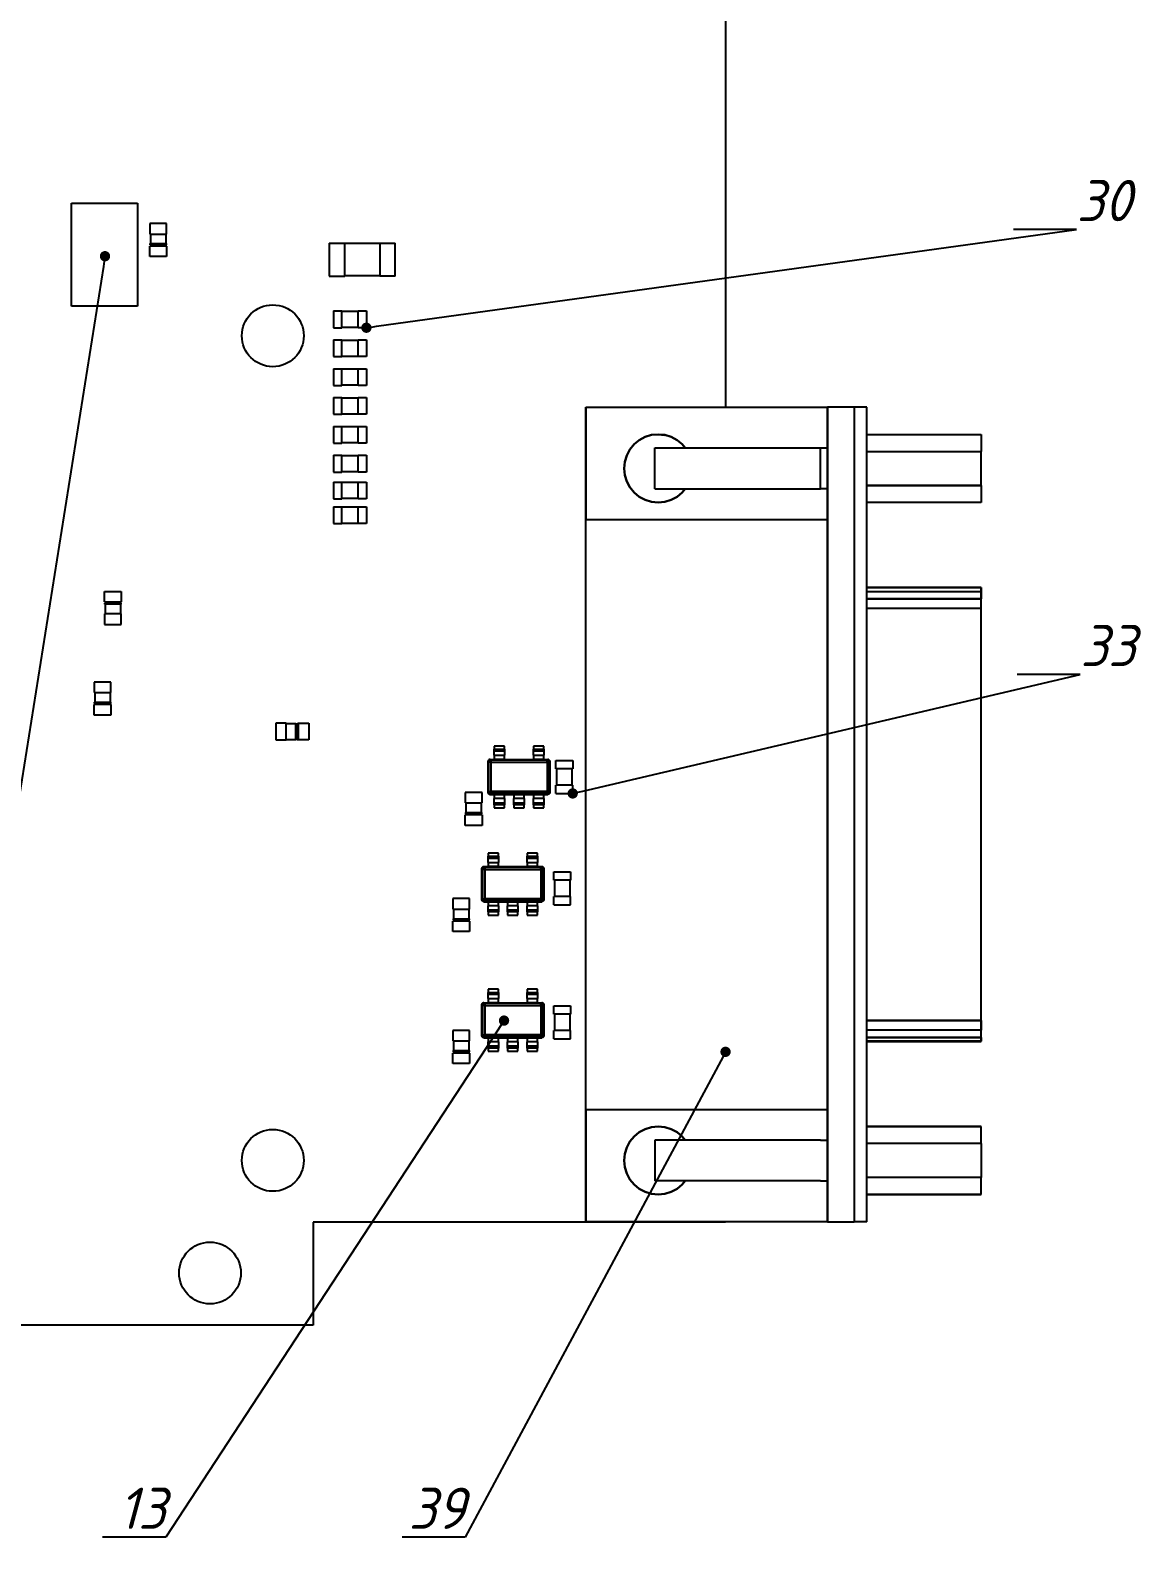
# Model space of a CAD drawing. Header units: millimetres. Extents: x 461 to 1302, y 117 to 711.
# Drawn here: x 707.5 to 815.4, y 428.7 to 575.4 of the extents above; entities that cross this region are included whole.
import ezdxf
from ezdxf import colors
from ezdxf.entities.mleader import LeaderData, LeaderLine
from ezdxf.math import Vec2, Vec3

# ---------------------------------------------------------------- set-up
doc = ezdxf.new("R2010")
doc.units = ezdxf.units.MM
doc.layers.get('0').update_dxf_attribs({"lineweight": 50})
doc.styles.add('GOST-2.304_Type-B_italic', font='')
doc.styles.get('GOST-2.304_Type-B_italic').set_extended_font_data('GOST Common', italic=True)

# ---------------------------------------------------------------- blocks, each defined once
blk = doc.blocks.new('_Dot')
at = {"color": 0, "linetype": 'ByBlock', "lineweight": -2}
blk.add_line((-0.5, 0), (-1, 0), dxfattribs=at)
at = {"color": 0, "linetype": 'ByBlock', "lineweight": 90, "const_width": 0.5}
blk.add_lwpolyline([(-0.25, 0, 1), (0.25, 0, 1)], format="xyb", close=True, dxfattribs=at)

msp = doc.modelspace()

# ---------------------------------------------------------------- linework, layer by layer
at = {"color": 7, "linetype": 'Continuous', "lineweight": 25}
for p, q in [((774.932, 577.949), (774.932, 538.793)), ((711.502, 548.589), (711.502, 558.589)), ((711.502, 558.589), (717.902, 558.589)), ((717.902, 558.589), (717.902, 548.589)), ((719.09, 556.605), (719.09, 555.589)), ((720.714, 556.605), (719.09, 556.605)), ((720.714, 555.589), (720.714, 556.605)), ((719.09, 555.589), (720.714, 555.589)), ((720.714, 554.421), (719.09, 554.421)), ((719.09, 553.405), (719.09, 554.421)), ((719.134, 554.537), (719.134, 554.655)), ((719.134, 554.655), (720.67, 554.655)), ((720.67, 554.537), (719.134, 554.537)), ((719.14, 555.589), (719.14, 554.655)), ((719.14, 554.537), (719.14, 554.421)), ((720.664, 554.655), (720.664, 555.589)), ((720.664, 554.421), (720.664, 554.537)), ((720.67, 554.655), (720.67, 554.537)), ((720.714, 554.421), (720.714, 553.405)), ((736.502, 554.709), (736.502, 551.509)), ((736.502, 554.709), (738.002, 554.709)), ((738.002, 551.509), (738.002, 554.709)), ((741.402, 554.659), (738.002, 554.659)), ((741.402, 554.709), (741.402, 551.509)), ((741.402, 554.709), (742.902, 554.709)), ((742.902, 551.509), (742.902, 554.709)), ((720.714, 553.405), (719.09, 553.405)), ((736.502, 551.509), (738.002, 551.509)), ((738.002, 551.559), (741.402, 551.559)), ((742.902, 551.509), (741.402, 551.509)), ((717.902, 548.589), (711.502, 548.589)), ((736.902, 548.121), (736.902, 546.497)), ((736.902, 548.121), (737.714, 548.121)), ((737.714, 546.497), (737.714, 548.121)), ((739.29, 548.071), (737.714, 548.071)), ((739.29, 546.497), (739.29, 548.121)), ((739.29, 548.121), (740.102, 548.121)), ((740.102, 548.121), (740.102, 546.497)), ((736.902, 546.497), (737.714, 546.497)), ((737.714, 546.547), (739.29, 546.547)), ((740.102, 546.497), (739.29, 546.497)), ((736.902, 545.321), (736.902, 543.697)), ((736.902, 545.321), (737.714, 545.321)), ((737.714, 543.697), (737.714, 545.321)), ((739.29, 545.271), (737.714, 545.271)), ((739.29, 545.321), (740.102, 545.321)), ((739.29, 543.697), (739.29, 545.321)), ((740.102, 545.321), (740.102, 543.697)), ((736.902, 543.697), (737.714, 543.697)), ((737.714, 543.747), (739.29, 543.747)), ((740.102, 543.697), (739.29, 543.697)), ((736.902, 542.521), (736.902, 540.897)), ((736.902, 542.521), (737.714, 542.521)), ((737.714, 540.897), (737.714, 542.521)), ((739.29, 542.471), (737.714, 542.471)), ((739.29, 540.897), (739.29, 542.521)), ((739.29, 542.521), (740.102, 542.521)), ((740.102, 542.521), (740.102, 540.897)), ((736.902, 540.897), (737.714, 540.897)), ((736.902, 539.721), (736.902, 538.097)), ((736.902, 539.721), (737.714, 539.721)), ((737.714, 540.947), (739.29, 540.947)), ((737.714, 538.097), (737.714, 539.721)), ((740.102, 540.897), (739.29, 540.897)), ((739.29, 538.097), (739.29, 539.721)), ((739.29, 539.721), (740.102, 539.721)), ((740.102, 539.721), (740.102, 538.097)), ((739.29, 539.671), (737.714, 539.671)), ((761.395, 538.793), (761.395, 527.897)), ((761.395, 538.793), (784.819, 538.793)), ((761.395, 527.897), (761.395, 538.793)), ((784.819, 538.793), (784.819, 527.897)), ((787.405, 538.793), (784.819, 538.793)), ((784.819, 459.749), (784.819, 538.793)), ((788.639, 538.793), (787.405, 538.793)), ((787.405, 538.793), (787.405, 459.749)), ((788.639, 459.749), (788.639, 538.793)), ((736.902, 538.097), (737.714, 538.097)), ((736.902, 536.921), (736.902, 535.297)), ((736.902, 536.921), (737.714, 536.921)), ((737.714, 538.147), (739.29, 538.147)), ((737.714, 535.297), (737.714, 536.921)), ((739.29, 536.871), (737.714, 536.871)), ((740.102, 538.097), (739.29, 538.097)), ((739.29, 535.297), (739.29, 536.921)), ((739.29, 536.921), (740.102, 536.921)), ((740.102, 536.921), (740.102, 535.297)), ((737.714, 535.347), (739.29, 535.347)), ((766.571, 535.595), (766.071, 535.185)), ((766.071, 535.185), (766.571, 535.595)), ((767.143, 535.901), (766.571, 535.595)), ((766.571, 535.595), (767.143, 535.901)), ((767.143, 535.901), (767.761, 536.089)), ((767.761, 536.089), (767.143, 535.901)), ((767.761, 536.089), (768.405, 536.153)), ((768.405, 536.151), (767.761, 536.089)), ((768.405, 536.151), (769.049, 536.088)), ((769.049, 536.089), (768.405, 536.151)), ((769.049, 536.089), (769.669, 535.901)), ((769.669, 535.901), (769.049, 536.089)), ((770.241, 535.595), (769.669, 535.901)), ((769.669, 535.901), (770.241, 535.596)), ((770.241, 535.595), (770.741, 535.185)), ((770.741, 535.185), (770.241, 535.595)), ((788.639, 536.152), (799.749, 536.152)), ((799.749, 536.152), (799.749, 534.501)), ((736.902, 535.297), (737.714, 535.297)), ((736.902, 534.121), (736.902, 532.497)), ((736.902, 534.121), (737.714, 534.121)), ((737.714, 532.497), (737.714, 534.121)), ((739.29, 534.071), (737.714, 534.071)), ((740.102, 535.297), (739.29, 535.297)), ((739.29, 534.121), (740.102, 534.121)), ((739.29, 532.497), (739.29, 534.121)), ((740.102, 534.121), (740.102, 532.497)), ((765.355, 534.113), (765.167, 533.493)), ((765.167, 533.493), (765.355, 534.113)), ((765.355, 534.113), (765.66, 534.686)), ((765.661, 534.685), (765.355, 534.113)), ((765.661, 534.685), (766.071, 535.185)), ((766.071, 535.185), (765.661, 534.685)), ((768.075, 530.869), (768.075, 534.831)), ((768.075, 534.831), (784.159, 534.831)), ((771.031, 534.831), (770.741, 535.185)), ((770.741, 535.185), (771.031, 534.831)), ((784.159, 530.869), (784.159, 534.831)), ((784.159, 534.831), (784.819, 534.831)), ((788.639, 534.501), (799.749, 534.501)), ((799.749, 531.199), (799.749, 534.501)), ((736.902, 532.497), (737.714, 532.497)), ((737.714, 532.547), (739.29, 532.547)), ((740.102, 532.497), (739.29, 532.497)), ((765.167, 533.493), (765.103, 532.849)), ((765.103, 532.849), (765.166, 533.493)), ((765.103, 532.849), (765.167, 532.205)), ((765.167, 532.205), (765.103, 532.849)), ((736.902, 531.521), (736.902, 529.897)), ((736.902, 531.521), (737.714, 531.521)), ((737.714, 529.897), (737.714, 531.521)), ((739.29, 531.471), (737.714, 531.471)), ((739.29, 529.897), (739.29, 531.521)), ((739.29, 531.521), (740.102, 531.521)), ((740.102, 531.521), (740.102, 529.897)), ((765.167, 532.205), (765.355, 531.587)), ((765.355, 531.587), (765.168, 532.206)), ((765.661, 531.015), (765.355, 531.588)), ((765.355, 531.587), (765.661, 531.015)), ((766.071, 530.515), (765.661, 531.015)), ((765.661, 531.015), (766.071, 530.515)), ((788.639, 531.199), (799.749, 531.199)), ((799.749, 531.199), (788.639, 531.199)), ((799.749, 531.199), (799.743, 531.199)), ((799.749, 531.199), (799.749, 531.199)), ((799.749, 531.199), (799.749, 529.547)), ((736.902, 529.897), (737.714, 529.897)), ((737.714, 529.947), (739.29, 529.947)), ((740.102, 529.897), (739.29, 529.897)), ((766.571, 530.105), (766.071, 530.515)), ((766.071, 530.515), (766.571, 530.105)), ((766.571, 530.105), (767.143, 529.799)), ((767.143, 529.799), (766.571, 530.105)), ((767.143, 529.799), (767.761, 529.611)), ((767.761, 529.611), (767.143, 529.799)), ((768.405, 529.547), (767.761, 529.611)), ((767.761, 529.611), (768.405, 529.547)), ((768.075, 530.869), (784.159, 530.869)), ((768.405, 529.547), (769.049, 529.611)), ((769.049, 529.611), (768.405, 529.548)), ((769.669, 529.799), (769.049, 529.611)), ((769.049, 529.611), (769.669, 529.799)), ((770.241, 530.105), (769.669, 529.8)), ((769.669, 529.799), (770.241, 530.105)), ((770.741, 530.515), (770.241, 530.105)), ((770.241, 530.105), (770.741, 530.515)), ((770.741, 530.515), (771.031, 530.869)), ((771.031, 530.869), (770.741, 530.515)), ((784.819, 530.869), (784.159, 530.869)), ((799.749, 529.547), (788.639, 529.547)), ((736.902, 529.121), (736.902, 527.497)), ((736.902, 529.121), (737.714, 529.121)), ((737.714, 527.497), (737.714, 529.121)), ((739.29, 529.071), (737.714, 529.071)), ((739.29, 529.121), (740.102, 529.121)), ((739.29, 527.497), (739.29, 529.121)), ((740.102, 529.121), (740.102, 527.497)), ((736.902, 527.497), (737.714, 527.497)), ((737.714, 527.547), (739.29, 527.547)), ((740.102, 527.497), (739.29, 527.497)), ((761.395, 527.897), (784.819, 527.897)), ((761.395, 470.645), (761.395, 527.897)), ((784.819, 527.897), (784.819, 470.645)), ((714.69, 520.909), (716.314, 520.909)), ((714.69, 519.893), (714.69, 520.909)), ((716.314, 520.909), (716.314, 519.893)), ((788.639, 521.283), (799.749, 521.283)), ((799.749, 521.283), (788.639, 521.283)), ((788.639, 520.92), (799.749, 520.92)), ((799.749, 521.283), (799.746, 521.283)), ((799.749, 521.283), (799.749, 520.92)), ((799.749, 520.92), (799.749, 521.283)), ((799.749, 520.92), (799.749, 520.187)), ((799.749, 520.187), (799.749, 520.919)), ((714.69, 519.893), (716.314, 519.893)), ((714.734, 519.777), (716.27, 519.777)), ((714.734, 519.659), (714.734, 519.777)), ((716.27, 519.659), (714.734, 519.659)), ((714.74, 519.893), (714.74, 519.777)), ((714.74, 519.659), (714.74, 518.725)), ((716.264, 519.777), (716.264, 519.893)), ((716.264, 518.725), (716.264, 519.659)), ((716.27, 519.777), (716.27, 519.659)), ((788.639, 520.187), (799.749, 520.187)), ((799.749, 520.187), (788.639, 520.187)), ((799.749, 519.249), (788.639, 519.249)), ((795.084, 520.187), (795.088, 520.187)), ((799.749, 519.249), (799.749, 520.187)), ((799.749, 479.293), (799.749, 519.249)), ((716.314, 518.725), (714.69, 518.725)), ((714.69, 518.725), (714.69, 517.709)), ((714.69, 517.709), (716.314, 517.709)), ((716.314, 517.709), (716.314, 518.725)), ((713.69, 512.109), (713.69, 511.093)), ((715.314, 512.109), (713.69, 512.109)), ((715.314, 511.093), (715.314, 512.109)), ((713.69, 511.093), (715.314, 511.093)), ((713.74, 511.093), (713.74, 510.159)), ((715.264, 510.159), (715.264, 511.093)), ((715.314, 509.925), (713.69, 509.925)), ((713.69, 508.909), (713.69, 509.925)), ((715.314, 508.909), (713.69, 508.909)), ((713.734, 510.041), (713.734, 510.159)), ((713.734, 510.159), (715.27, 510.159)), ((715.27, 510.041), (713.734, 510.041)), ((713.74, 510.041), (713.74, 509.925)), ((715.264, 509.925), (715.264, 510.041)), ((715.27, 510.159), (715.27, 510.041)), ((715.314, 509.925), (715.314, 508.909)), ((731.302, 508.121), (731.302, 506.497)), ((732.318, 508.121), (731.302, 508.121)), ((732.318, 506.497), (732.318, 508.121)), ((733.252, 508.071), (732.318, 508.071)), ((733.252, 508.077), (733.37, 508.077)), ((733.252, 506.541), (733.252, 508.077)), ((733.37, 508.077), (733.37, 506.541)), ((733.486, 508.071), (733.37, 508.071)), ((733.486, 508.121), (733.486, 506.497)), ((733.486, 508.121), (734.502, 508.121)), ((734.502, 508.121), (734.502, 506.497)), ((731.302, 506.497), (732.318, 506.497)), ((732.318, 506.547), (733.252, 506.547)), ((733.37, 506.541), (733.252, 506.541)), ((733.37, 506.547), (733.486, 506.547)), ((734.502, 506.497), (733.486, 506.497)), ((752.102, 504.609), (752.102, 504.608)), ((752.102, 504.609), (752.502, 504.609)), ((752.182, 504.528), (752.102, 504.608)), ((752.102, 504.608), (757.702, 504.608)), ((752.182, 504.528), (752.182, 504.329)), ((757.622, 504.528), (752.182, 504.528)), ((753.502, 505.909), (752.502, 505.909)), ((752.502, 505.909), (752.502, 505.609)), ((752.502, 505.609), (753.502, 505.609)), ((752.502, 505.409), (752.502, 505.609)), ((753.502, 505.409), (752.502, 505.409)), ((752.502, 505.009), (752.502, 505.409)), ((752.502, 505.009), (753.502, 505.009)), ((752.502, 505.009), (752.502, 504.609)), ((753.502, 504.609), (752.502, 504.609)), ((753.502, 505.609), (753.502, 505.909)), ((753.502, 505.609), (753.502, 505.409)), ((753.502, 505.409), (753.502, 505.009)), ((753.502, 504.609), (753.502, 505.009)), ((753.502, 504.609), (756.302, 504.609)), ((757.302, 505.909), (756.302, 505.909)), ((756.302, 505.909), (756.302, 505.609)), ((756.302, 505.609), (757.302, 505.609)), ((756.302, 505.409), (756.302, 505.609)), ((757.302, 505.409), (756.302, 505.409)), ((756.302, 505.009), (756.302, 505.409)), ((756.302, 505.009), (757.302, 505.009)), ((756.302, 505.009), (756.302, 504.609)), ((757.302, 504.609), (756.302, 504.609)), ((757.302, 505.609), (757.302, 505.909)), ((757.302, 505.609), (757.302, 505.409)), ((757.302, 505.409), (757.302, 505.009)), ((757.302, 504.609), (757.302, 505.009)), ((757.302, 504.609), (757.702, 504.609)), ((757.702, 504.608), (757.622, 504.528)), ((757.622, 504.329), (757.622, 504.528)), ((757.702, 504.608), (757.702, 504.609)), ((758.49, 503.697), (758.49, 504.509)), ((758.49, 504.509), (760.114, 504.509)), ((760.114, 504.509), (760.114, 503.697)), ((751.909, 504.462), (751.902, 504.407)), ((751.903, 504.409), (751.902, 504.409)), ((751.902, 501.409), (751.902, 504.409)), ((751.983, 504.329), (751.903, 504.409)), ((751.903, 501.409), (751.903, 504.409)), ((751.983, 501.489), (751.983, 504.329)), ((752.182, 504.329), (751.983, 504.329)), ((752.182, 504.329), (752.182, 501.489)), ((752.182, 504.329), (757.622, 504.329)), ((757.622, 504.329), (757.622, 501.489)), ((757.821, 504.329), (757.622, 504.329)), ((757.821, 504.329), (757.901, 504.409)), ((757.821, 501.489), (757.821, 504.329)), ((757.902, 504.407), (757.895, 504.462)), ((757.901, 504.409), (757.901, 501.409)), ((757.902, 504.409), (757.901, 504.409)), ((757.902, 501.409), (757.902, 504.409)), ((760.114, 503.697), (758.49, 503.697)), ((758.54, 503.697), (758.54, 502.121)), ((760.064, 502.121), (760.064, 503.697)), ((760.114, 502.121), (758.49, 502.121)), ((758.49, 501.309), (758.49, 502.121)), ((760.114, 501.309), (760.114, 502.121)), ((749.69, 501.414), (749.69, 500.398)), ((751.314, 501.414), (749.69, 501.414)), ((749.69, 500.398), (751.314, 500.398)), ((749.74, 500.398), (749.74, 499.464)), ((751.264, 499.464), (751.264, 500.398)), ((751.314, 500.398), (751.314, 501.414)), ((751.902, 501.409), (751.903, 501.409)), ((751.903, 501.409), (751.983, 501.489)), ((751.983, 501.489), (752.182, 501.489)), ((752.049, 501.216), (752.105, 501.209)), ((752.182, 501.29), (752.102, 501.21)), ((757.702, 501.21), (752.102, 501.21)), ((752.102, 501.21), (752.102, 501.209)), ((752.102, 501.209), (752.502, 501.209)), ((757.622, 501.489), (752.182, 501.489)), ((752.182, 501.489), (752.182, 501.29)), ((757.622, 501.29), (752.182, 501.29)), ((752.502, 501.209), (752.502, 500.809)), ((752.502, 501.209), (753.502, 501.209)), ((753.502, 500.809), (752.502, 500.809)), ((752.502, 500.409), (752.502, 500.809)), ((752.502, 500.409), (753.502, 500.409)), ((752.502, 500.209), (752.502, 500.409)), ((753.502, 500.209), (752.502, 500.209)), ((752.502, 500.209), (752.502, 499.909)), ((753.502, 500.809), (753.502, 501.209)), ((753.502, 501.209), (754.402, 501.209)), ((753.502, 500.809), (753.502, 500.409)), ((753.502, 500.409), (753.502, 500.209)), ((753.502, 499.909), (753.502, 500.209)), ((754.402, 501.209), (754.402, 500.809)), ((754.402, 501.209), (755.402, 501.209)), ((755.402, 500.809), (754.402, 500.809)), ((754.402, 500.409), (754.402, 500.809)), ((754.402, 500.409), (755.402, 500.409)), ((754.402, 500.209), (754.402, 500.409)), ((755.402, 500.209), (754.402, 500.209)), ((754.402, 500.209), (754.402, 499.909)), ((755.402, 500.809), (755.402, 501.209)), ((755.402, 501.209), (756.302, 501.209)), ((755.402, 500.809), (755.402, 500.409)), ((755.402, 500.409), (755.402, 500.209)), ((755.402, 499.909), (755.402, 500.209)), ((756.302, 501.209), (756.302, 500.809)), ((756.302, 501.209), (757.302, 501.209)), ((757.302, 500.809), (756.302, 500.809)), ((756.302, 500.409), (756.302, 500.809)), ((756.302, 500.409), (757.302, 500.409)), ((756.302, 500.209), (756.302, 500.409)), ((757.302, 500.209), (756.302, 500.209)), ((756.302, 500.209), (756.302, 499.909)), ((757.302, 500.809), (757.302, 501.209)), ((757.302, 501.209), (757.702, 501.209)), ((757.302, 500.809), (757.302, 500.409)), ((757.302, 500.409), (757.302, 500.209)), ((757.302, 499.909), (757.302, 500.209)), ((757.622, 501.29), (757.622, 501.489)), ((757.622, 501.489), (757.821, 501.489)), ((757.702, 501.21), (757.622, 501.29)), ((757.702, 501.209), (757.702, 501.21)), ((757.901, 501.409), (757.821, 501.489)), ((757.901, 501.409), (757.902, 501.409)), ((758.49, 501.309), (760.114, 501.309)), ((751.314, 499.23), (749.69, 499.23)), ((749.69, 498.214), (749.69, 499.23)), ((749.734, 499.346), (749.734, 499.464)), ((749.734, 499.464), (751.27, 499.464)), ((751.27, 499.346), (749.734, 499.346)), ((749.74, 499.346), (749.74, 499.23)), ((751.264, 499.23), (751.264, 499.346)), ((751.27, 499.464), (751.27, 499.346)), ((751.314, 499.23), (751.314, 498.214)), ((752.502, 499.909), (753.502, 499.909)), ((754.402, 499.909), (755.402, 499.909)), ((756.302, 499.909), (757.302, 499.909)), ((751.314, 498.214), (749.69, 498.214)), ((752.902, 495.509), (751.902, 495.509)), ((751.902, 495.509), (751.902, 495.209)), ((751.902, 495.209), (752.902, 495.209)), ((751.902, 495.009), (751.902, 495.209)), ((752.902, 495.009), (751.902, 495.009)), ((751.902, 494.609), (751.902, 495.009)), ((751.902, 494.609), (752.902, 494.609)), ((751.902, 494.609), (751.902, 494.209)), ((752.902, 495.209), (752.902, 495.509)), ((752.902, 495.209), (752.902, 495.009)), ((752.902, 495.009), (752.902, 494.609)), ((752.902, 494.209), (752.902, 494.609)), ((756.702, 495.509), (755.702, 495.509)), ((755.702, 495.509), (755.702, 495.209)), ((755.702, 495.209), (756.702, 495.209)), ((755.702, 495.009), (755.702, 495.209)), ((756.702, 495.009), (755.702, 495.009)), ((755.702, 494.609), (755.702, 495.009)), ((755.702, 494.609), (756.702, 494.609)), ((755.702, 494.609), (755.702, 494.209)), ((756.702, 495.209), (756.702, 495.509)), ((756.702, 495.209), (756.702, 495.009)), ((756.702, 495.009), (756.702, 494.609)), ((756.702, 494.209), (756.702, 494.609)), ((751.309, 494.062), (751.302, 494.007)), ((751.303, 494.009), (751.302, 494.009)), ((751.302, 491.009), (751.302, 494.009)), ((751.383, 493.929), (751.303, 494.009)), ((751.303, 491.009), (751.303, 494.009)), ((751.383, 491.089), (751.383, 493.929)), ((751.582, 493.929), (751.383, 493.929)), ((751.502, 494.209), (751.502, 494.208)), ((751.502, 494.209), (751.902, 494.209)), ((751.582, 494.128), (751.502, 494.208)), ((751.502, 494.208), (757.102, 494.208)), ((751.582, 494.128), (751.582, 493.929)), ((757.022, 494.128), (751.582, 494.128)), ((751.582, 493.929), (751.582, 491.089)), ((751.582, 493.929), (757.022, 493.929)), ((752.902, 494.209), (751.902, 494.209)), ((752.902, 494.209), (755.702, 494.209)), ((756.702, 494.209), (755.702, 494.209)), ((756.702, 494.209), (757.102, 494.209)), ((757.102, 494.208), (757.022, 494.128)), ((757.022, 493.929), (757.022, 494.128)), ((757.022, 493.929), (757.022, 491.089)), ((757.221, 493.929), (757.022, 493.929)), ((757.102, 494.208), (757.102, 494.209)), ((757.221, 493.929), (757.301, 494.009)), ((757.221, 491.089), (757.221, 493.929)), ((757.302, 494.007), (757.295, 494.062)), ((757.301, 494.009), (757.301, 491.009)), ((757.302, 494.009), (757.301, 494.009)), ((757.302, 491.009), (757.302, 494.009)), ((758.29, 492.897), (758.29, 493.709)), ((758.29, 493.709), (759.914, 493.709)), ((759.914, 492.897), (758.29, 492.897)), ((758.34, 492.897), (758.34, 491.321)), ((759.864, 491.321), (759.864, 492.897)), ((759.914, 493.709), (759.914, 492.897)), ((759.914, 491.321), (758.29, 491.321)), ((758.29, 490.509), (758.29, 491.321)), ((759.914, 490.509), (759.914, 491.321)), ((748.49, 491.109), (748.49, 490.093)), ((750.114, 491.109), (748.49, 491.109)), ((748.49, 490.093), (750.114, 490.093)), ((748.54, 490.093), (748.54, 489.159)), ((750.064, 489.159), (750.064, 490.093)), ((750.114, 490.093), (750.114, 491.109)), ((751.302, 491.009), (751.303, 491.009)), ((751.303, 491.009), (751.383, 491.089)), ((751.383, 491.089), (751.582, 491.089)), ((751.449, 490.816), (751.505, 490.809)), ((751.582, 490.89), (751.502, 490.81)), ((757.102, 490.81), (751.502, 490.81)), ((751.502, 490.81), (751.502, 490.809)), ((751.502, 490.809), (751.902, 490.809)), ((751.582, 491.089), (751.582, 490.89)), ((757.022, 491.089), (751.582, 491.089)), ((757.022, 490.89), (751.582, 490.89)), ((751.902, 490.809), (751.902, 490.409)), ((751.902, 490.809), (752.902, 490.809)), ((752.902, 490.409), (751.902, 490.409)), ((751.902, 490.009), (751.902, 490.409)), ((751.902, 490.009), (752.902, 490.009)), ((751.902, 489.809), (751.902, 490.009)), ((752.902, 490.409), (752.902, 490.809)), ((752.902, 490.809), (753.802, 490.809)), ((752.902, 490.409), (752.902, 490.009)), ((752.902, 490.009), (752.902, 489.809)), ((753.802, 490.809), (753.802, 490.409)), ((753.802, 490.809), (754.802, 490.809)), ((754.802, 490.409), (753.802, 490.409)), ((753.802, 490.009), (753.802, 490.409)), ((753.802, 490.009), (754.802, 490.009)), ((753.802, 489.809), (753.802, 490.009)), ((754.802, 490.409), (754.802, 490.809)), ((754.802, 490.809), (755.702, 490.809)), ((754.802, 490.409), (754.802, 490.009)), ((754.802, 490.009), (754.802, 489.809)), ((755.702, 490.809), (755.702, 490.409)), ((755.702, 490.809), (756.702, 490.809)), ((756.702, 490.409), (755.702, 490.409)), ((755.702, 490.009), (755.702, 490.409)), ((755.702, 490.009), (756.702, 490.009)), ((755.702, 489.809), (755.702, 490.009)), ((756.702, 490.409), (756.702, 490.809)), ((756.702, 490.809), (757.102, 490.809)), ((756.702, 490.409), (756.702, 490.009)), ((756.702, 490.009), (756.702, 489.809)), ((757.022, 490.89), (757.022, 491.089)), ((757.022, 491.089), (757.221, 491.089)), ((757.102, 490.81), (757.022, 490.89)), ((757.102, 490.809), (757.102, 490.81)), ((757.301, 491.009), (757.221, 491.089)), ((757.301, 491.009), (757.302, 491.009)), ((758.29, 490.509), (759.914, 490.509)), ((750.114, 488.925), (748.49, 488.925)), ((748.49, 487.909), (748.49, 488.925)), ((748.534, 489.041), (748.534, 489.159)), ((748.534, 489.159), (750.07, 489.159)), ((750.07, 489.041), (748.534, 489.041)), ((748.54, 489.041), (748.54, 488.925)), ((750.064, 488.925), (750.064, 489.041)), ((750.07, 489.159), (750.07, 489.041)), ((750.114, 488.925), (750.114, 487.909)), ((752.902, 489.809), (751.902, 489.809)), ((751.902, 489.809), (751.902, 489.509)), ((751.902, 489.509), (752.902, 489.509)), ((752.902, 489.509), (752.902, 489.809)), ((754.802, 489.809), (753.802, 489.809)), ((753.802, 489.809), (753.802, 489.509)), ((753.802, 489.509), (754.802, 489.509)), ((754.802, 489.509), (754.802, 489.809)), ((756.702, 489.809), (755.702, 489.809)), ((755.702, 489.809), (755.702, 489.509)), ((755.702, 489.509), (756.702, 489.509)), ((756.702, 489.509), (756.702, 489.809)), ((750.114, 487.909), (748.49, 487.909)), ((752.902, 482.309), (751.902, 482.309)), ((751.902, 482.309), (751.902, 482.009)), ((751.902, 482.009), (752.902, 482.009)), ((751.902, 481.809), (751.902, 482.009)), ((752.902, 481.809), (751.902, 481.809)), ((751.902, 481.409), (751.902, 481.809)), ((751.902, 481.409), (752.902, 481.409)), ((751.902, 481.409), (751.902, 481.009)), ((752.902, 482.009), (752.902, 482.309)), ((752.902, 482.009), (752.902, 481.809)), ((752.902, 481.809), (752.902, 481.409)), ((752.902, 481.009), (752.902, 481.409)), ((756.702, 482.309), (755.702, 482.309)), ((755.702, 482.309), (755.702, 482.009)), ((755.702, 482.009), (756.702, 482.009)), ((755.702, 481.809), (755.702, 482.009)), ((756.702, 481.809), (755.702, 481.809)), ((755.702, 481.409), (755.702, 481.809)), ((755.702, 481.409), (756.702, 481.409)), ((755.702, 481.409), (755.702, 481.009)), ((756.702, 482.009), (756.702, 482.309)), ((756.702, 482.009), (756.702, 481.809)), ((756.702, 481.809), (756.702, 481.409)), ((756.702, 481.009), (756.702, 481.409)), ((751.309, 480.862), (751.302, 480.807)), ((751.303, 480.809), (751.302, 480.809)), ((751.302, 477.809), (751.302, 480.809)), ((751.383, 480.729), (751.303, 480.809)), ((751.303, 477.809), (751.303, 480.809)), ((751.383, 477.889), (751.383, 480.729)), ((751.582, 480.729), (751.383, 480.729)), ((751.502, 481.009), (751.502, 481.008)), ((751.502, 481.009), (751.902, 481.009)), ((751.582, 480.928), (751.502, 481.008)), ((751.502, 481.008), (757.102, 481.008)), ((751.582, 480.928), (751.582, 480.729)), ((757.022, 480.928), (751.582, 480.928)), ((751.582, 480.729), (751.582, 477.889)), ((751.582, 480.729), (757.022, 480.729)), ((752.902, 481.009), (751.902, 481.009)), ((752.902, 481.009), (755.702, 481.009)), ((756.702, 481.009), (755.702, 481.009)), ((756.702, 481.009), (757.102, 481.009)), ((757.102, 481.008), (757.022, 480.928)), ((757.022, 480.729), (757.022, 480.928)), ((757.022, 480.729), (757.022, 477.889)), ((757.221, 480.729), (757.022, 480.729)), ((757.102, 481.008), (757.102, 481.009)), ((757.221, 480.729), (757.301, 480.809)), ((757.221, 477.889), (757.221, 480.729)), ((757.302, 480.807), (757.295, 480.862)), ((757.301, 480.809), (757.301, 477.809)), ((757.302, 480.809), (757.301, 480.809)), ((757.302, 477.809), (757.302, 480.809)), ((758.29, 479.897), (758.29, 480.709)), ((758.29, 480.709), (759.914, 480.709)), ((759.914, 479.897), (758.29, 479.897)), ((758.34, 479.897), (758.34, 478.321)), ((759.864, 478.321), (759.864, 479.897)), ((759.914, 480.709), (759.914, 479.897)), ((748.49, 478.309), (748.49, 477.293)), ((750.114, 478.309), (748.49, 478.309)), ((750.114, 477.293), (750.114, 478.309)), ((759.914, 478.321), (758.29, 478.321)), ((758.29, 477.509), (758.29, 478.321)), ((759.914, 477.509), (759.914, 478.321)), ((799.749, 479.293), (788.639, 479.293)), ((788.642, 479.293), (788.639, 479.293)), ((788.639, 479.293), (799.749, 479.293)), ((799.749, 478.355), (788.639, 478.355)), ((799.749, 479.293), (799.749, 478.355)), ((799.749, 478.355), (799.749, 479.293)), ((799.749, 477.623), (799.749, 478.355)), ((748.49, 477.293), (750.114, 477.293)), ((748.54, 477.293), (748.54, 476.359)), ((750.064, 476.359), (750.064, 477.293)), ((751.302, 477.809), (751.303, 477.809)), ((751.303, 477.809), (751.383, 477.889)), ((751.383, 477.889), (751.582, 477.889)), ((751.449, 477.616), (751.505, 477.609)), ((751.582, 477.69), (751.502, 477.61)), ((757.102, 477.61), (751.502, 477.61)), ((751.502, 477.61), (751.502, 477.609)), ((751.502, 477.609), (751.902, 477.609)), ((757.022, 477.889), (751.582, 477.889)), ((751.582, 477.889), (751.582, 477.69)), ((757.022, 477.69), (751.582, 477.69)), ((751.902, 477.609), (752.902, 477.609)), ((751.902, 477.609), (751.902, 477.209)), ((752.902, 477.209), (751.902, 477.209)), ((751.902, 476.809), (751.902, 477.209)), ((751.902, 476.809), (752.902, 476.809)), ((751.902, 476.609), (751.902, 476.809)), ((752.902, 477.209), (752.902, 477.609)), ((752.902, 477.609), (753.802, 477.609)), ((752.902, 477.209), (752.902, 476.809)), ((752.902, 476.809), (752.902, 476.609)), ((753.802, 477.609), (753.802, 477.209)), ((753.802, 477.609), (754.802, 477.609)), ((754.802, 477.209), (753.802, 477.209)), ((753.802, 476.809), (753.802, 477.209)), ((753.802, 476.809), (754.802, 476.809)), ((753.802, 476.609), (753.802, 476.809)), ((754.802, 477.209), (754.802, 477.609)), ((754.802, 477.609), (755.702, 477.609)), ((754.802, 477.209), (754.802, 476.809)), ((754.802, 476.809), (754.802, 476.609)), ((755.702, 477.609), (756.702, 477.609)), ((755.702, 477.609), (755.702, 477.209)), ((756.702, 477.209), (755.702, 477.209)), ((755.702, 476.809), (755.702, 477.209)), ((755.702, 476.809), (756.702, 476.809)), ((755.702, 476.609), (755.702, 476.809)), ((756.702, 477.209), (756.702, 477.609)), ((756.702, 477.609), (757.102, 477.609)), ((756.702, 477.209), (756.702, 476.809)), ((756.702, 476.809), (756.702, 476.609)), ((757.022, 477.69), (757.022, 477.889)), ((757.022, 477.889), (757.221, 477.889)), ((757.102, 477.61), (757.022, 477.69)), ((757.102, 477.609), (757.102, 477.61)), ((757.301, 477.809), (757.221, 477.889)), ((757.301, 477.809), (757.302, 477.809)), ((758.29, 477.509), (759.914, 477.509)), ((788.639, 477.623), (799.749, 477.623)), ((799.749, 477.623), (788.639, 477.623)), ((799.749, 477.259), (788.639, 477.259)), ((788.768, 477.259), (788.639, 477.258)), ((788.639, 477.258), (799.749, 477.258)), ((799.749, 477.623), (799.749, 477.259)), ((799.749, 477.259), (799.749, 477.623)), ((799.749, 477.258), (799.749, 477.259)), ((750.114, 476.125), (748.49, 476.125)), ((748.49, 475.109), (748.49, 476.125)), ((748.534, 476.241), (748.534, 476.359)), ((748.534, 476.359), (750.07, 476.359)), ((750.07, 476.241), (748.534, 476.241)), ((748.54, 476.241), (748.54, 476.125)), ((750.064, 476.125), (750.064, 476.241)), ((750.07, 476.359), (750.07, 476.241)), ((750.114, 476.125), (750.114, 475.109)), ((752.902, 476.609), (751.902, 476.609)), ((751.902, 476.609), (751.902, 476.309)), ((751.902, 476.309), (752.902, 476.309)), ((752.902, 476.309), (752.902, 476.609)), ((754.802, 476.609), (753.802, 476.609)), ((753.802, 476.609), (753.802, 476.309)), ((753.802, 476.309), (754.802, 476.309)), ((754.802, 476.309), (754.802, 476.609)), ((756.702, 476.609), (755.702, 476.609)), ((755.702, 476.609), (755.702, 476.309)), ((755.702, 476.309), (756.702, 476.309)), ((756.702, 476.309), (756.702, 476.609)), ((750.114, 475.109), (748.49, 475.109)), ((761.395, 470.645), (761.395, 459.749)), ((761.395, 470.645), (784.819, 470.645)), ((761.395, 459.749), (761.395, 470.645)), ((784.819, 470.645), (784.819, 459.749)), ((765.661, 467.527), (766.071, 468.027)), ((766.071, 468.027), (765.661, 467.527)), ((766.571, 468.437), (766.071, 468.027)), ((766.071, 468.027), (766.571, 468.437)), ((767.143, 468.743), (766.571, 468.437)), ((766.571, 468.437), (767.143, 468.743)), ((767.143, 468.743), (767.761, 468.931)), ((767.761, 468.931), (767.143, 468.743)), ((768.405, 468.995), (767.761, 468.931)), ((767.761, 468.931), (768.405, 468.995)), ((769.049, 468.931), (768.405, 468.995)), ((768.405, 468.995), (769.049, 468.932)), ((769.669, 468.743), (769.049, 468.931)), ((769.049, 468.931), (769.669, 468.743)), ((769.669, 468.743), (770.241, 468.438)), ((770.241, 468.437), (769.669, 468.743)), ((770.741, 468.027), (770.241, 468.437)), ((770.241, 468.437), (770.741, 468.027)), ((771.031, 467.673), (770.741, 468.027)), ((770.741, 468.027), (771.031, 467.673)), ((799.749, 468.995), (788.639, 468.995)), ((788.639, 468.995), (799.749, 468.995)), ((799.749, 468.995), (799.743, 468.995)), ((799.749, 467.343), (799.749, 468.995)), ((765.167, 466.337), (765.354, 466.956)), ((765.355, 466.955), (765.167, 466.337)), ((765.355, 466.955), (765.66, 467.528)), ((765.661, 467.527), (765.355, 466.955)), ((784.159, 467.673), (768.075, 467.673)), ((768.075, 467.673), (768.075, 463.711)), ((784.159, 467.673), (784.819, 467.673)), ((799.749, 467.343), (788.639, 467.343)), ((799.749, 467.343), (799.749, 464.041)), ((765.103, 465.693), (765.166, 466.337)), ((765.167, 466.337), (765.103, 465.693)), ((765.103, 465.693), (765.167, 465.049)), ((765.167, 465.049), (765.103, 465.693)), ((765.167, 465.049), (765.355, 464.429)), ((765.355, 464.429), (765.167, 465.049)), ((765.661, 463.857), (765.355, 464.43)), ((765.355, 464.429), (765.661, 463.857)), ((766.071, 463.357), (765.661, 463.857)), ((765.661, 463.857), (766.071, 463.357)), ((784.159, 463.711), (768.075, 463.711)), ((771.031, 463.711), (770.741, 463.357)), ((770.741, 463.357), (771.031, 463.711)), ((784.159, 463.711), (784.819, 463.711)), ((799.749, 464.041), (788.639, 464.041)), ((799.749, 462.391), (799.749, 464.041)), ((766.071, 463.357), (766.571, 462.947)), ((766.571, 462.947), (766.071, 463.357)), ((766.571, 462.947), (767.143, 462.641)), ((767.143, 462.641), (766.571, 462.947)), ((767.143, 462.641), (767.761, 462.453)), ((767.761, 462.453), (767.143, 462.641)), ((768.405, 462.391), (767.761, 462.455)), ((767.761, 462.453), (768.405, 462.391)), ((769.049, 462.453), (768.405, 462.39)), ((768.405, 462.391), (769.049, 462.453)), ((769.669, 462.641), (769.049, 462.453)), ((769.049, 462.453), (769.669, 462.641)), ((770.241, 462.947), (769.669, 462.642)), ((769.669, 462.641), (770.241, 462.947)), ((770.241, 462.947), (770.741, 463.357)), ((770.741, 463.357), (770.241, 462.947)), ((788.639, 462.391), (788.644, 462.391)), ((788.639, 462.391), (799.749, 462.391)), ((799.749, 462.391), (788.639, 462.391)), ((799.749, 462.391), (799.749, 462.391)), ((734.932, 459.705), (734.932, 449.705)), ((774.932, 459.705), (734.932, 459.705)), ((784.819, 459.749), (761.395, 459.749)), ((774.932, 459.749), (774.932, 459.705)), ((784.819, 459.749), (787.405, 459.749)), ((788.639, 459.749), (787.405, 459.749)), ((734.932, 449.705), (574.934, 449.705))]:
    msp.add_line(p, q, dxfattribs=at)
for centre in [(731.02, 545.715), (731.02, 465.705), (724.924, 454.783)]:
    msp.add_circle(centre, 3, dxfattribs=at)
for centre, start, end in [((752.185, 504.327), 90.73175, 179.27039), ((757.62, 504.327), 0.72961, 89.26825), ((752.185, 501.492), 180.73055, 269.26945), ((757.62, 501.492), 270.73055, 359.26945), ((751.585, 493.927), 90.73055, 179.26945), ((757.02, 493.927), 0.73055, 89.26945), ((751.585, 491.092), 180.72961, 269.26825), ((757.02, 491.092), 270.73175, 359.27039), ((751.585, 480.727), 90.73392, 179.26823), ((757.02, 480.727), 0.73177, 89.26608), ((751.585, 477.892), 180.73177, 269.26608), ((757.02, 477.892), 270.73392, 359.26823)]:
    msp.add_arc(centre, 0.201, start, end, dxfattribs=at)
for points, knots in [([(751.902, 504.409), (751.905, 504.435), (751.911, 504.488), (751.957, 504.554), (752.023, 504.6), (752.076, 504.606), (752.102, 504.609)], [0, 0, 0, 0, 0.25001152, 0.50003059, 0.75001654, 1, 1, 1, 1]), ([(752.102, 504.608), (752.076, 504.605), (752.024, 504.598), (751.959, 504.552), (751.913, 504.487), (751.906, 504.435), (751.903, 504.409)], [0, 0, 0, 0, 0.249964, 0.5000241, 0.7499842, 1, 1, 1, 1]), ([(751.903, 504.409), (751.906, 504.435), (751.913, 504.487), (751.959, 504.552), (752.024, 504.598), (752.076, 504.605), (752.102, 504.608)], [0, 0, 0, 0, 0.2500158, 0.4999759, 0.750036, 1, 1, 1, 1]), ([(757.702, 504.609), (757.728, 504.606), (757.781, 504.6), (757.847, 504.554), (757.893, 504.488), (757.899, 504.435), (757.902, 504.409)], [0, 0, 0, 0, 0.24998346, 0.49996941, 0.74998848, 1, 1, 1, 1]), ([(757.901, 504.409), (757.898, 504.435), (757.891, 504.487), (757.845, 504.552), (757.78, 504.598), (757.728, 504.605), (757.702, 504.608)], [0, 0, 0, 0, 0.2500158, 0.4999759, 0.750036, 1, 1, 1, 1]), ([(757.702, 504.608), (757.728, 504.605), (757.78, 504.598), (757.845, 504.552), (757.891, 504.487), (757.898, 504.435), (757.901, 504.409)], [0, 0, 0, 0, 0.249964, 0.5000241, 0.7499842, 1, 1, 1, 1]), ([(752.102, 501.209), (752.076, 501.212), (752.023, 501.218), (751.957, 501.264), (751.911, 501.331), (751.905, 501.383), (751.902, 501.409)], [0, 0, 0, 0, 0.2499893, 0.4999811, 0.750006, 1, 1, 1, 1]), ([(752.102, 501.21), (752.076, 501.213), (752.024, 501.22), (751.959, 501.266), (751.913, 501.331), (751.906, 501.383), (751.903, 501.409)], [0, 0, 0, 0, 0.2499682, 0.5000192, 0.7500034, 1, 1, 1, 1]), ([(752.102, 501.21), (752.076, 501.213), (752.024, 501.22), (751.959, 501.266), (751.913, 501.331), (751.906, 501.383), (751.903, 501.409)], [0, 0, 0, 0, 0.2499682, 0.5000192, 0.7500034, 1, 1, 1, 1]), ([(757.901, 501.409), (757.898, 501.383), (757.891, 501.331), (757.845, 501.266), (757.78, 501.22), (757.728, 501.213), (757.702, 501.21)], [0, 0, 0, 0, 0.2499966, 0.4999808, 0.7500318, 1, 1, 1, 1]), ([(757.902, 501.409), (757.899, 501.383), (757.893, 501.331), (757.847, 501.264), (757.781, 501.218), (757.728, 501.212), (757.702, 501.209)], [0, 0, 0, 0, 0.249994, 0.5000189, 0.7500107, 1, 1, 1, 1]), ([(757.901, 501.409), (757.898, 501.383), (757.891, 501.331), (757.845, 501.266), (757.78, 501.22), (757.728, 501.213), (757.702, 501.21)], [0, 0, 0, 0, 0.2499966, 0.4999808, 0.7500318, 1, 1, 1, 1]), ([(751.302, 494.009), (751.305, 494.035), (751.311, 494.088), (751.357, 494.154), (751.423, 494.2), (751.476, 494.206), (751.502, 494.209)], [0, 0, 0, 0, 0.249994, 0.5000189, 0.7500107, 1, 1, 1, 1]), ([(751.502, 494.208), (751.476, 494.205), (751.424, 494.198), (751.359, 494.152), (751.313, 494.087), (751.306, 494.035), (751.303, 494.009)], [0, 0, 0, 0, 0.2499682, 0.5000192, 0.7500034, 1, 1, 1, 1]), ([(751.303, 494.009), (751.306, 494.035), (751.313, 494.087), (751.359, 494.152), (751.424, 494.198), (751.476, 494.205), (751.502, 494.208)], [0, 0, 0, 0, 0.2499966, 0.4999808, 0.7500318, 1, 1, 1, 1]), ([(757.102, 494.209), (757.128, 494.206), (757.181, 494.2), (757.247, 494.154), (757.293, 494.088), (757.299, 494.035), (757.302, 494.009)], [0, 0, 0, 0, 0.2499893, 0.4999811, 0.750006, 1, 1, 1, 1]), ([(757.301, 494.009), (757.298, 494.035), (757.291, 494.087), (757.245, 494.152), (757.18, 494.198), (757.128, 494.205), (757.102, 494.208)], [0, 0, 0, 0, 0.2499966, 0.4999808, 0.7500318, 1, 1, 1, 1]), ([(757.102, 494.208), (757.128, 494.205), (757.18, 494.198), (757.245, 494.152), (757.291, 494.087), (757.298, 494.035), (757.301, 494.009)], [0, 0, 0, 0, 0.2499682, 0.5000192, 0.7500034, 1, 1, 1, 1]), ([(751.502, 490.809), (751.476, 490.812), (751.423, 490.818), (751.357, 490.864), (751.311, 490.931), (751.305, 490.983), (751.302, 491.009)], [0, 0, 0, 0, 0.24998346, 0.49996941, 0.74998848, 1, 1, 1, 1]), ([(751.502, 490.81), (751.476, 490.813), (751.424, 490.82), (751.359, 490.866), (751.313, 490.931), (751.306, 490.983), (751.303, 491.009)], [0, 0, 0, 0, 0.249964, 0.5000241, 0.7499842, 1, 1, 1, 1]), ([(751.502, 490.81), (751.476, 490.813), (751.424, 490.82), (751.359, 490.866), (751.313, 490.931), (751.306, 490.983), (751.303, 491.009)], [0, 0, 0, 0, 0.249964, 0.5000241, 0.7499842, 1, 1, 1, 1]), ([(757.301, 491.009), (757.298, 490.983), (757.291, 490.931), (757.245, 490.866), (757.18, 490.82), (757.128, 490.813), (757.102, 490.81)], [0, 0, 0, 0, 0.2500158, 0.4999759, 0.750036, 1, 1, 1, 1]), ([(757.302, 491.009), (757.299, 490.983), (757.293, 490.931), (757.247, 490.864), (757.181, 490.818), (757.128, 490.812), (757.102, 490.809)], [0, 0, 0, 0, 0.25001152, 0.50003059, 0.75001654, 1, 1, 1, 1]), ([(757.301, 491.009), (757.298, 490.983), (757.291, 490.931), (757.245, 490.866), (757.18, 490.82), (757.128, 490.813), (757.102, 490.81)], [0, 0, 0, 0, 0.2500158, 0.4999759, 0.750036, 1, 1, 1, 1]), ([(751.302, 480.809), (751.305, 480.835), (751.311, 480.888), (751.357, 480.954), (751.423, 481), (751.476, 481.006), (751.502, 481.009)], [0, 0, 0, 0, 0.2500153, 0.5000183, 0.7500081, 1, 1, 1, 1]), ([(751.502, 481.008), (751.476, 481.005), (751.424, 480.998), (751.359, 480.952), (751.313, 480.887), (751.306, 480.835), (751.303, 480.809)], [0, 0, 0, 0, 0.249971, 0.5000199, 0.7499821, 1, 1, 1, 1]), ([(751.303, 480.809), (751.306, 480.835), (751.313, 480.887), (751.359, 480.952), (751.424, 480.998), (751.476, 481.005), (751.502, 481.008)], [0, 0, 0, 0, 0.2500179, 0.4999801, 0.750029, 1, 1, 1, 1]), ([(757.102, 481.009), (757.128, 481.006), (757.181, 481), (757.247, 480.954), (757.293, 480.888), (757.299, 480.835), (757.302, 480.809)], [0, 0, 0, 0, 0.2499919, 0.4999817, 0.7499847, 1, 1, 1, 1]), ([(757.301, 480.809), (757.298, 480.835), (757.291, 480.887), (757.245, 480.952), (757.18, 480.998), (757.128, 481.005), (757.102, 481.008)], [0, 0, 0, 0, 0.2500179, 0.4999801, 0.750029, 1, 1, 1, 1]), ([(757.102, 481.008), (757.128, 481.005), (757.18, 480.998), (757.245, 480.952), (757.291, 480.887), (757.298, 480.835), (757.301, 480.809)], [0, 0, 0, 0, 0.249971, 0.5000199, 0.7499821, 1, 1, 1, 1]), ([(751.502, 477.609), (751.476, 477.612), (751.423, 477.618), (751.357, 477.664), (751.311, 477.73), (751.305, 477.783), (751.302, 477.809)], [0, 0, 0, 0, 0.2499919, 0.4999817, 0.7499847, 1, 1, 1, 1]), ([(751.502, 477.61), (751.476, 477.613), (751.424, 477.62), (751.359, 477.666), (751.313, 477.731), (751.306, 477.783), (751.303, 477.809)], [0, 0, 0, 0, 0.249971, 0.5000199, 0.7499821, 1, 1, 1, 1]), ([(751.502, 477.61), (751.476, 477.613), (751.424, 477.62), (751.359, 477.666), (751.313, 477.731), (751.306, 477.783), (751.303, 477.809)], [0, 0, 0, 0, 0.249971, 0.5000199, 0.7499821, 1, 1, 1, 1]), ([(757.301, 477.809), (757.298, 477.783), (757.291, 477.731), (757.245, 477.666), (757.18, 477.62), (757.128, 477.613), (757.102, 477.61)], [0, 0, 0, 0, 0.2500179, 0.4999801, 0.750029, 1, 1, 1, 1]), ([(757.302, 477.809), (757.299, 477.783), (757.293, 477.73), (757.247, 477.664), (757.181, 477.618), (757.128, 477.612), (757.102, 477.609)], [0, 0, 0, 0, 0.2500153, 0.5000183, 0.7500081, 1, 1, 1, 1]), ([(757.301, 477.809), (757.298, 477.783), (757.291, 477.731), (757.245, 477.666), (757.18, 477.62), (757.128, 477.613), (757.102, 477.61)], [0, 0, 0, 0, 0.2500179, 0.4999801, 0.750029, 1, 1, 1, 1])]:
    msp.add_open_spline(points, degree=3, knots=knots, dxfattribs=at)

# ---------------------------------------------------------------- leaders
at = {"color": 7, "lineweight": 20, "true_color": 0xffffff}
ml = msp.add_multileader_mtext('Standard', dxfattribs=at)
ml.set_content('30', color=(255, 255, 255), style='GOST-2.304_Type-B_italic')
ml.set_leader_properties()
ml.set_arrow_properties(name='DOT')
ml.build(insert=Vec2(0, 0))
ml.multileader.update_dxf_attribs({"text_left_attachment_type": 6, "text_right_attachment_type": 6, "dogleg_length": 0, "arrow_head_size": 1})
ctx = ml.context
ctx.base_point, ctx.arrow_head_size, ctx.landing_gap_size, ctx.plane_origin = Vec3(808.999, 556.033), 1, 0, Vec3(740.102, 546.497)
ctx.left_attachment, ctx.right_attachment = 6, 6
notes = []
notes.append((ctx, [(0, (1, 1, 0), (808.999, 556.033), (1, 0), 0, [(0, [(740.102, 546.497)], 0, [])])]))
ctx.mtext.insert, ctx.mtext.flow_direction = Vec3(808.999, 560.833), 5
ml = msp.add_multileader_mtext('Standard', dxfattribs=at)
ml.set_content('10', color=(255, 255, 255), style='GOST-2.304_Type-B_italic')
ml.set_leader_properties()
ml.set_arrow_properties(name='DOT')
ml.build(insert=Vec2(0, 0))
ml.multileader.update_dxf_attribs({"text_left_attachment_type": 6, "text_right_attachment_type": 6, "dogleg_length": 0, "arrow_head_size": 1})
ctx = ml.context
ctx.base_point, ctx.arrow_head_size, ctx.landing_gap_size, ctx.plane_origin = Vec3(690.937, 429.152), 1, 0, Vec3(717.902, 548.589)
ctx.left_attachment, ctx.right_attachment, ctx.text_align_type = 6, 6, 2
notes.append((ctx, [(0, (1, 1, 0), (694.964, 429.152), (-1, 0), 0, [(0, [(714.738, 553.434)], 0, [])])]))
ctx.mtext.insert, ctx.mtext.alignment, ctx.mtext.flow_direction = Vec3(694.964, 433.952), 3, 5
ml = msp.add_multileader_mtext('Standard', dxfattribs=at)
ml.set_content('33', color=(255, 255, 255), style='GOST-2.304_Type-B_italic')
ml.set_leader_properties()
ml.set_arrow_properties(name='DOT')
ml.build(insert=Vec2(0, 0))
ml.multileader.update_dxf_attribs({"text_left_attachment_type": 6, "text_right_attachment_type": 6, "dogleg_length": 0, "arrow_head_size": 1})
ctx = ml.context
ctx.base_point, ctx.arrow_head_size, ctx.landing_gap_size, ctx.plane_origin = Vec3(809.359, 512.856), 1, 0, Vec3(760.114, 501.309)
ctx.left_attachment, ctx.right_attachment = 6, 6
notes.append((ctx, [(0, (1, 1, 0), (809.359, 512.856), (1, 0), 0, [(0, [(760.114, 501.309)], 0, [])])]))
ctx.mtext.insert, ctx.mtext.flow_direction = Vec3(809.359, 517.656), 5
ml = msp.add_multileader_mtext('Standard', dxfattribs=at)
ml.set_content('13', color=(255, 255, 255), style='GOST-2.304_Type-B_italic')
ml.set_leader_properties()
ml.set_arrow_properties(name='DOT')
ml.build(insert=Vec2(0, 0))
ml.multileader.update_dxf_attribs({"text_left_attachment_type": 6, "text_right_attachment_type": 6, "dogleg_length": 0, "arrow_head_size": 1})
ctx = ml.context
ctx.base_point, ctx.arrow_head_size, ctx.landing_gap_size, ctx.plane_origin = Vec3(716.463, 429.152), 1, 0, Vec3(751.902, 477.609)
ctx.left_attachment, ctx.right_attachment, ctx.text_align_type = 6, 6, 2
notes.append((ctx, [(0, (1, 1, 0), (720.63, 429.152), (-1, 0), 0, [(0, [(753.451, 479.269)], 0, [])])]))
ctx.mtext.insert, ctx.mtext.alignment, ctx.mtext.flow_direction = Vec3(720.63, 433.952), 3, 5
ml = msp.add_multileader_mtext('Standard', dxfattribs=at)
ml.set_content('39', color=(255, 255, 255), style='GOST-2.304_Type-B_italic')
ml.set_leader_properties()
ml.set_arrow_properties(name='DOT')
ml.build(insert=Vec2(0, 0))
ml.multileader.update_dxf_attribs({"text_left_attachment_type": 6, "text_right_attachment_type": 6, "dogleg_length": 0, "arrow_head_size": 1})
ctx = ml.context
ctx.base_point, ctx.arrow_head_size, ctx.landing_gap_size, ctx.plane_origin = Vec3(743.957, 429.152), 1, 0, Vec3(787.405, 459.749)
ctx.left_attachment, ctx.right_attachment, ctx.text_align_type = 6, 6, 2
notes.append((ctx, [(0, (1, 1, 0), (749.69, 429.152), (-1, 0), 0, [(0, [(774.942, 476.239)], 0, [])])]))
ctx.mtext.insert, ctx.mtext.alignment, ctx.mtext.flow_direction = Vec3(749.69, 433.952), 3, 5
for ctx, leaders in notes:
    for number, flags, end, landing, length, lines in leaders:
        leader = LeaderData()
        leader.index, (leader.has_last_leader_line, leader.has_dogleg_vector, leader.attachment_direction) = number, flags
        leader.last_leader_point, leader.dogleg_vector, leader.dogleg_length = Vec3(end), Vec3(landing), length
        for number, points, colour, breaks in lines:
            line = LeaderLine()
            line.index, line.vertices, line.color, line.breaks = number, Vec3.list(points), colors.encode_raw_color(colour), breaks
            leader.lines.append(line)
        ctx.leaders.append(leader)

doc.saveas('drawing.dxf')
